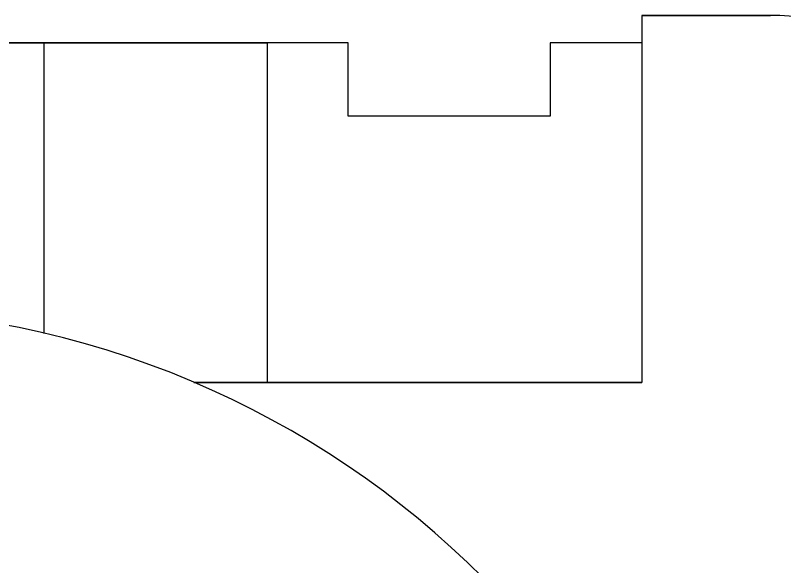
# Model space of a CAD drawing. Header units: millimetres. Extents: x 256 to 2599, y 626 to 1192.
# Drawn here: x 2129.008 to 2130.87, y 667.264 to 668.599 of the extents above; entities that cross this region are included whole.
import ezdxf

# ---------------------------------------------------------------- set-up
doc = ezdxf.new("R2010")
doc.units = ezdxf.units.MM
doc.layers.add('MAIN-1', color=7, linetype='Continuous')
doc.layers.add('MAIN-2', color=7, linetype='Continuous')

msp = doc.modelspace()

# ---------------------------------------------------------------- linework, layer by layer
at = {"layer": 'MAIN-1'}
for p, q in [((2130.836, 668.5995), (2130.5248, 668.5995)), ((2130.5248, 668.5995), (2130.5248, 667.7105)), ((2130.5248, 668.5995), (2130.836, 668.5995)), ((2130.5248, 667.7105), (2129.4401, 667.7105)), ((2129.4401, 667.7105), (2130.5248, 667.7105))]:
    msp.add_line(p, q, dxfattribs=at)
msp.add_arc((2130.836, 668.155), 0.4445, 360, 90, dxfattribs=at)
at = {"layer": 'MAIN-2'}
for p, q in [((2130.5248, 668.5995), (2130.5248, 668.5995)), ((2130.5248, 668.5995), (2130.5248, 668.5995)), ((2130.836, 668.5995), (2130.836, 668.5995)), ((2130.836, 668.5995), (2130.836, 668.5995)), ((2129.6181, 668.5328), (2127.5202, 668.5328)), ((2127.5202, 668.5328), (2129.6181, 668.5328)), ((2127.5202, 668.5328), (2129.6181, 668.5328)), ((2129.0779, 667.8293), (2129.0779, 668.5328)), ((2129.6181, 668.5328), (2129.6181, 668.5328)), ((2129.6181, 668.5328), (2129.6181, 668.5328)), ((2129.8137, 668.5328), (2129.6181, 668.5328)), ((2129.6181, 667.7105), (2129.6181, 668.5328)), ((2129.8137, 668.5328), (2129.8137, 668.5328)), ((2129.8137, 668.355), (2129.8137, 668.5328)), ((2130.3026, 668.5328), (2130.3026, 668.5328)), ((2130.5248, 668.5328), (2130.3026, 668.5328)), ((2130.3026, 668.5328), (2130.3026, 668.355)), ((2130.5248, 668.5328), (2130.5248, 668.5328)), ((2129.8137, 668.355), (2129.8137, 668.355)), ((2130.3026, 668.355), (2129.8137, 668.355)), ((2130.3026, 668.355), (2130.3026, 668.355)), ((2129.6181, 667.7105), (2129.6181, 667.7105)), ((2129.6181, 667.7105), (2129.6181, 667.7105)), ((2129.6181, 667.7105), (2129.6181, 667.7105)), ((2129.6181, 667.7105), (2129.6181, 667.7105)), ((2130.5248, 667.7105), (2130.5248, 667.7105)), ((2130.5248, 667.7105), (2130.5248, 667.7105)), ((2130.5248, 667.7105), (2130.5248, 667.7105)), ((2130.5248, 667.7105), (2130.5248, 667.7105))]:
    msp.add_line(p, q, dxfattribs=at)
msp.add_arc((2128.5691, 665.6659), 2.2224, 360, 180, dxfattribs=at)

doc.saveas('drawing.dxf')
